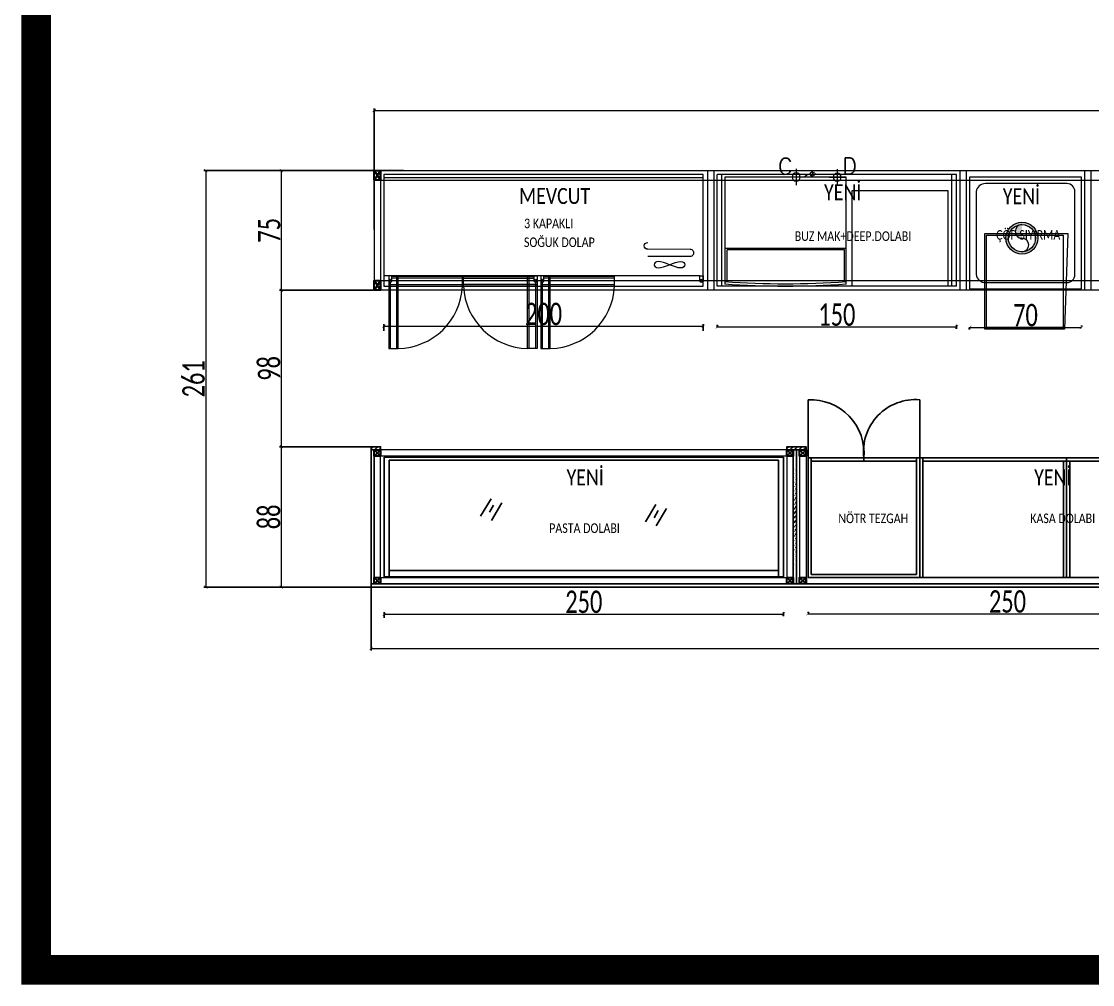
# Model space of a CAD drawing. Header units: millimetres. Extents: x -24 to 530668, y -246875 to -2983.
# Drawn here: x 269204 to 269876, y -110593 to -109989 of the extents above; entities that cross this region are included whole.
import ezdxf

# ---------------------------------------------------------------- set-up
doc = ezdxf.new("R2010")
doc.units = ezdxf.units.MM
doc.header["$PDMODE"] = 2
doc.layers.get('0').update_dxf_attribs({"lineweight": 20})
for name, color, linetype, lineweight in [('ahsap', 34, 'Continuous', 25), ('alçıpan', 12, 'Continuous', 20), ('demir-1', 103, 'Continuous', 20), ('KP', 167, 'Continuous', 30), ('makineekipman', 156, 'Continuous', 20), ('mutfak ekipmanları', 167, 'Continuous', 25), ('tezgahekipman', 146, 'Continuous', 20), ('ölçü', 251, 'Continuous', 5)]:
    doc.layers.add(name, color=color, linetype=linetype, lineweight=lineweight)
doc.layers.add('yazı', color=11, linetype='Continuous')
doc.styles.add('SIMPLEX', font='SIMPLEX')
doc.styles.add('text2', font='calibri.ttf', dxfattribs={"width": 0.8})
doc.styles.add('Ölçü50', font='calibri.ttf', dxfattribs={"width": 0.7})
doc.dimstyles.new('olcu10', dxfattribs={"dimtxt": 14, "dimasz": 2, "dimexe": 1.25, "dimexo": 0.625, "dimgap": 0.5, "dimtad": 1, "dimdec": 1, "dimrnd": 0.5, "dimzin": 9, "dimtxsty": 'Ölçü50', "dimblk": 'ARCHTICK', "dimcen": 2, "dimclrd": 256, "dimclre": 256, "dimclrt": 6, "dimazin": 2, "dimtfac": 1, "dimtdec": 1, "dimtix": 1, "dimtmove": 0, "dimatfit": 3, "dimldrblk": 'ARCHTICK', "dimfxl": 1, "dimlwd": -1, "dimarcsym": 0})
pattern_1 = [(45, (-10104.27139165712, 5244.463429836978), (-1.414213562373095, 1.414213562373095), []), (45, (-10104.17139165712, 5244.463429836978), (-1.414213562373095, 1.414213562373095), [])]

# ---------------------------------------------------------------- blocks, each defined once
blk = doc.blocks.new('fdg')
at = {"layer": 'KP'}
blk.add_lwpolyline([(249315.4984521661, -96505.9999370499), (249319.4984521661, -96505.9999370499), (249319.4984521661, -96509.9999370499), (249315.4984521661, -96509.9999370499), (249315.4984521661, -96505.9999370499), (249319.4984521661, -96509.9999370499), (249319.4984521661, -96505.9999370499), (249315.4984521661, -96509.9999370499)], dxfattribs=at)
blk = doc.blocks.new('60lik')
at = {"layer": 'KP'}
blk.add_lwpolyline([(260700.1860676716, -106004.3325524503), (260704.1860676716, -106004.3325524503), (260704.1860676716, -106010.3325524503), (260700.1860676716, -106010.3325524503), (260700.1860676716, -106004.3325524503), (260704.1860676716, -106010.3325524503), (260704.1860676716, -106004.3325524503), (260700.1860676716, -106010.3325524503)], dxfattribs=at)
blk = doc.blocks.new('ADF')
at = {"layer": 'ahsap', "ltscale": 50}
for p, q in [((259780.9099989096, -105638.123011087, -2.431912466006102e-06), (259780.9099989096, -105601.6578695428, -2.431912466006102e-06)), ((259850.9099989096, -105638.123011087, -2.431912466006102e-06), (259850.9099989096, -105601.6578695428, -2.431912466006102e-06)), ((259782.9099989096, -105638.123011087, -2.431912466006102e-06), (259782.9099989096, -105711.123011087, -2.431912466006102e-06)), ((259815.9099989096, -105640.123011087, -2.431912466006102e-06), (259815.9099989096, -105638.123011087, -2.431912466006102e-06)), ((259848.9099989096, -105711.123011087, -2.431912466006102e-06), (259848.9099989096, -105638.123011087, -2.431912466006102e-06)), ((259852.9099989096, -105638.123011087, -2.431912466006102e-06), (259852.9099989096, -105713.123011087, -2.431912466006102e-06)), ((259942.9099989096, -105638.123011087, -2.431912466006102e-06), (259942.9099989096, -105713.123011087, -2.431912466006102e-06)), ((260028.9099989096, -105713.123011087, -2.574345830158167e-06), (260028.9099989096, -105638.123011087, -2.574345830158167e-06)), ((259848.9099989096, -105640.123011087, -2.431912466006102e-06), (259782.9099989096, -105640.123011087, -2.431912466006102e-06)), ((260028.9099989096, -105640.123011087, -2.574345830158167e-06), (259852.9099989096, -105640.123011087, -2.431912466006102e-06)), ((259940.9099989096, -105640.123011087, -2.431912466006102e-06), (259940.9099989096, -105713.123011087, -2.431912466006102e-06)), ((259944.9099989096, -105640.123011087, -2.431912466006102e-06), (259944.9099989096, -105713.123011087, -2.431912466006102e-06)), ((259782.9099989096, -105711.123011087, -2.431912466006102e-06), (259848.9099989096, -105711.123011087, -2.431912466006102e-06))]:
    blk.add_line(p, q, dxfattribs=at)
at = {"layer": 'ahsap', "ltscale": 50, "elevation": -2.431912466006102e-06}
for points in [[(259780.9099989096, -105713.123011087), (259850.9099989096, -105713.123011087), (259850.9099989096, -105638.123011087), (259780.9099989096, -105638.123011087)], [(259850.9099989096, -105638.123011087), (259850.9099989096, -105713.123011087), (260030.9099989096, -105713.123011087), (260030.9099989096, -105638.123011087)]]:
    blk.add_lwpolyline(points, close=True, dxfattribs=at)
at = {"layer": 'ahsap', "ltscale": 50}
for centre, radius, start, end in [((259782.5283755971, -105635.1339521291, -2.431912466006102e-06), 33.51517937339063, 354.883264324882, 92.76776758079079), ((259848.2563594101, -105634.1402853864, -2.431912466006102e-06), 32.59062965996265, 85.32961316217099, 187.0193549305844)]:
    blk.add_arc(centre, radius, start, end, dxfattribs=at)
at = {"layer": 'yazı', "char_height": 6, "attachment_point": 7, "style": 'text2'}
for s, insert in [('NÖTR TEZGAH', (259799.9276596974, -105679.0491615734)), ('KASA DOLABI', (259920.1871834902, -105679.0491615734))]:
    blk.add_mtext_dynamic_manual_height_columns(s, width=527.0079382135591, gutter_width=12.5, heights=[0], dxfattribs=dict(at, insert=insert))
blk = doc.blocks.new('PD')
at = {"layer": 'mutfak ekipmanları'}
for p, q in [((259693.1057549852, -106262.8009169944), (259442.9712570976, -106262.8009169944)), ((259442.9712570976, -106262.8009169944), (259442.9712570976, -106337.8009169944)), ((259693.1057549852, -106337.8009169944), (259693.1057549852, -106262.8009169944)), ((259690.1057556391, -106264.8009169944), (259445.9712570976, -106264.8009169944)), ((259445.9712570976, -106264.8009169944), (259445.9712570976, -106337.8009169944)), ((259690.1057556391, -106337.8009169944), (259690.1057556391, -106264.8009169944)), ((259503.3940288738, -106299.9053172372), (259509.9945568241, -106288.9263943067)), ((259511.3673169026, -106292.8413735993), (259508.8374913007, -106297.3103621559)), ((259510.1134470028, -106302.445264611), (259516.7139749531, -106291.4663416805)), ((259606.5987919498, -106303.4301214168), (259613.1993199002, -106292.4511984862)), ((259614.5720799786, -106296.3661777789), (259612.0422543767, -106300.8351663354)), ((259613.3182100788, -106305.9700687906), (259619.9187380292, -106294.99114586)), ((259445.9712570976, -106333.8009169944), (259690.1057556391, -106333.8009169944)), ((259442.9712570976, -106337.8009169944), (259693.1057549852, -106337.8009169944))]:
    blk.add_line(p, q, dxfattribs=at)
at = {"layer": 'yazı', "insert": (259546.3366004851, -106304.3313941907, 2.431912466006102e-06), "char_height": 6, "attachment_point": 1, "style": 'text2'}
blk.add_mtext_dynamic_manual_height_columns('PASTA DOLABI', width=527.0079382135591, gutter_width=12.5, heights=[0], dxfattribs=at)
blk = doc.blocks.new('_ArchTick')
at = {"color": 0, "linetype": 'ByBlock', "const_width": 0.15}
blk.add_lwpolyline([(-0.5, -0.5), (0.5, 0.5)], dxfattribs=at)
blk = doc.blocks.new('*D262')
at = {"layer": 'DEFPOINTS', "color": 0, "transparency": 16777216}
for p in [(269423.5524332696, -110317.2346641893), (270493.4277117568, -110317.2346641886), (270493.4277117568, -110382.3105856046)]:
    blk.add_point(p, dxfattribs=at)
at = {"layer": 'ölçü', "lineweight": -2, "transparency": 16777216}
for p, q in [((269423.5524332696, -110317.8596641893), (269423.5524332696, -110383.5605856046)), ((270493.4277117568, -110317.8596641886), (270493.4277117568, -110383.5605856046))]:
    blk.add_line(p, q, dxfattribs=at)
at = {"layer": 'ölçü', "transparency": 16777216}
blk.add_line((269423.5524332696, -110382.3105856046), (270493.4277117568, -110382.3105856046), dxfattribs=at)
at = {"layer": 'ölçü', "transparency": 16777216, "xscale": 2, "yscale": 2, "zscale": 2, "rotation": 180}
blk.add_blockref('_ArchTick', (269423.5524332696, -110382.3105856046), dxfattribs=at)
at = {"layer": 'ölçü', "transparency": 16777216, "xscale": 2, "yscale": 2, "zscale": 2}
blk.add_blockref('_ArchTick', (270493.4277117568, -110382.3105856046), dxfattribs=at)
at = {"layer": 'ölçü', "color": 6, "transparency": 16777216, "insert": (269958.4900725132, -110374.6382779123), "char_height": 14, "attachment_point": 5, "style": 'Ölçü50'}
blk.add_mtext('1070', dxfattribs=at)
blk = doc.blocks.new('*D355')
at = {"layer": 'DEFPOINTS', "color": 0, "transparency": 16777216}
for p in [(269367.3603590067, -110255.8520602769), (269426.0797215377, -110255.8520602769), (269436.8447088619, -110343.852060277)]:
    blk.add_point(p, dxfattribs=at)
at = {"layer": 'ölçü', "lineweight": -2, "transparency": 16777216}
for p, q in [((269425.4547215377, -110255.8520602769), (269366.1103590067, -110255.8520602769)), ((269436.2197088619, -110343.852060277), (269366.1103590067, -110343.852060277))]:
    blk.add_line(p, q, dxfattribs=at)
at = {"layer": 'ölçü', "transparency": 16777216}
blk.add_line((269367.3603590067, -110343.852060277), (269367.3603590067, -110255.8520602769), dxfattribs=at)
at = {"layer": 'ölçü', "transparency": 16777216, "xscale": 2, "yscale": 2, "zscale": 2}
for p, rotation in [((269367.3603590067, -110255.8520602769), 90), ((269367.3603590067, -110343.852060277), 270)]:
    blk.add_blockref('_ArchTick', p, dxfattribs=dict(at, rotation=rotation))
at = {"layer": 'ölçü', "color": 6, "transparency": 16777216, "insert": (269359.6880513144, -110299.8520602769), "char_height": 14, "attachment_point": 5, "rotation": 90, "style": 'Ölçü50'}
blk.add_mtext('88', dxfattribs=at)
blk = doc.blocks.new('*D356')
at = {"layer": 'DEFPOINTS', "color": 0, "transparency": 16777216}
for p in [(269367.3603590067, -110157.7456736072), (269425.5524332696, -110157.7456736072), (269426.0797215377, -110255.8520602769)]:
    blk.add_point(p, dxfattribs=at)
at = {"layer": 'ölçü', "lineweight": -2, "transparency": 16777216}
for p, q in [((269424.9274332696, -110157.7456736072), (269366.1103590067, -110157.7456736072)), ((269425.4547215377, -110255.8520602769), (269366.1103590067, -110255.8520602769))]:
    blk.add_line(p, q, dxfattribs=at)
at = {"layer": 'ölçü', "transparency": 16777216}
blk.add_line((269367.3603590067, -110255.8520602769), (269367.3603590067, -110157.7456736072), dxfattribs=at)
at = {"layer": 'ölçü', "transparency": 16777216, "xscale": 2, "yscale": 2, "zscale": 2}
for p, rotation in [((269367.3603590067, -110157.7456736072), 90), ((269367.3603590067, -110255.8520602769), 270)]:
    blk.add_blockref('_ArchTick', p, dxfattribs=dict(at, rotation=rotation))
at = {"layer": 'ölçü', "color": 6, "transparency": 16777216, "insert": (269359.6880513144, -110206.798866942), "char_height": 14, "attachment_point": 5, "rotation": 90, "style": 'Ölçü50'}
blk.add_mtext('98', dxfattribs=at)
blk = doc.blocks.new('*D357')
at = {"layer": 'DEFPOINTS', "color": 0, "transparency": 16777216}
for p in [(269367.3603590067, -110082.7456736071), (269434.0256645208, -110082.7456736071), (269425.5524332696, -110157.7456736072)]:
    blk.add_point(p, dxfattribs=at)
at = {"layer": 'ölçü', "lineweight": -2, "transparency": 16777216}
for p, q in [((269433.4006645208, -110082.7456736071), (269366.1103590067, -110082.7456736071)), ((269424.9274332696, -110157.7456736072), (269366.1103590067, -110157.7456736072))]:
    blk.add_line(p, q, dxfattribs=at)
at = {"layer": 'ölçü', "transparency": 16777216}
blk.add_line((269367.3603590067, -110157.7456736072), (269367.3603590067, -110082.7456736071), dxfattribs=at)
at = {"layer": 'ölçü', "transparency": 16777216, "xscale": 2, "yscale": 2, "zscale": 2}
for p, rotation in [((269367.3603590067, -110082.7456736071), 90), ((269367.3603590067, -110157.7456736072), 270)]:
    blk.add_blockref('_ArchTick', p, dxfattribs=dict(at, rotation=rotation))
at = {"layer": 'ölçü', "color": 6, "transparency": 16777216, "insert": (269359.7580513144, -110120.2456736071), "char_height": 14, "attachment_point": 5, "rotation": 90, "style": 'Ölçü50'}
blk.add_mtext('75', dxfattribs=at)
blk = doc.blocks.new('*D358')
at = {"layer": 'DEFPOINTS', "color": 0, "transparency": 16777216}
for p in [(269444.6000492016, -110082.7456736071), (269320.023411379, -110343.852060277), (269436.8447088619, -110343.852060277)]:
    blk.add_point(p, dxfattribs=at)
at = {"layer": 'ölçü', "lineweight": -2, "transparency": 16777216}
for p, q in [((269443.9750492016, -110082.7456736071), (269318.773411379, -110082.7456736071)), ((269436.2197088619, -110343.852060277), (269318.773411379, -110343.852060277))]:
    blk.add_line(p, q, dxfattribs=at)
at = {"layer": 'ölçü', "transparency": 16777216}
blk.add_line((269320.023411379, -110082.7456736071), (269320.023411379, -110343.852060277), dxfattribs=at)
at = {"layer": 'ölçü', "transparency": 16777216, "xscale": 2, "yscale": 2, "zscale": 2}
for p, rotation in [((269320.023411379, -110082.7456736071), 90), ((269320.023411379, -110343.852060277), 270)]:
    blk.add_blockref('_ArchTick', p, dxfattribs=dict(at, rotation=rotation))
at = {"layer": 'ölçü', "color": 6, "transparency": 16777216, "insert": (269312.3511036867, -110213.298866942), "char_height": 14, "attachment_point": 5, "rotation": 90, "style": 'Ölçü50'}
blk.add_mtext('261', dxfattribs=at)
blk = doc.blocks.new('buz makinası')
for p, q in [((1.458530313335359, 65.66259153801364), (1.458530313393566, 45.48663729289546)), ((75.11871145712213, 65.61994018178665), (75.0609063595184, 45.48663729289546)), ((0.1275688881869428, 44.43177454706165), (76, 44.43177454706165)), ((75.0609063595184, 45.48663729289546), (1.458530313393566, 45.48663729289546)), ((44.7467850955436, -5.209422904474195), (44.77595553884746, 4.950535219715674)), ((65.41148520458955, 0.0145852216810454), (75.67655614111573, 0)), ((70.47687904501798, -5.079979062080382), (70.50604948838009, 5.079979062080382)), ((55.4083181572496, -0.9631379786878824), (55.15350922895597, -3.343392040871548)), ((55.18943375424715, -3.007809226255632), (56.19981274392921, -3.115971456369151)), ((55.27688936097547, -2.190857620182213), (57.08493597409688, -2.384411084552993)), ((55.36434496776202, -1.373906014079693), (56.37472395744407, -1.48206824416411))]:
    blk.add_line(p, q)
blk.add_lwpolyline([(76, 67), (76, 0), (0, 0), (0, 67)])
blk.add_lwpolyline([(55.15350922895597, -3.343392040871548, -0.0633238193078893), (54.40171077504055, -3.164884410594822, -0.0763896961298232), (53.84232482657536, -2.850453399034448, -0.1071319581670139), (53.45603337557986, -2.385051162447779, -0.1475501774957014), (53.37384627159917, -1.949111254274611, -0.1475501774957077), (53.54644922935404, -1.540446914528728, -0.1071319581670263), (54.02250194770751, -1.16735961069935, -0.0763896961298179), (54.63576974614989, -0.9784625281172336, -0.0633238193078845), (55.4083181572496, -0.9631379786878824, -0.0633238193078907)], format="xyb")
for centre in [(44.76137031719554, -0.129443842364708), (70.49146426666994, 0)]:
    blk.add_circle(centre, 2.54)
for centre, radius, start, end in [((38, -432.8157253130629), 501.2581762627152, 85.65227943503493, 94.34772056496507), ((38, -432.8157253130629), 499.815877476437, 85.63970914993017, 94.34772056496507), ((53.42612400947837, 2.526764935813844), 4.470318751375216, 216.6875177767137, 269.2772031238607)]:
    blk.add_arc(centre, radius, start, end)
at = {"style": 'SIMPLEX', "text_generation_flag": 4}
for s, p in [('C', (33.38390795281157, -1.809784091077744)), ('D', (73.76547943084734, -1.981484098156214))]:
    blk.add_text(s, height=10.16000000000267, rotation=359.8354974826202, dxfattribs=at).set_placement(p)
blk = doc.blocks.new('kademeli tezgah')
for p, q in [((3.000015499908753, -70, -1.417171394e-07), (3.000015499908753, 0, -1.417171394e-07)), ((153.0000154999088, 0, -1.417171394e-07), (3.000015499908753, 0, -1.417171394e-07)), ((6.000015499908752, -70, -1.417171394e-07), (6.000015499908752, 0, -1.417171394e-07)), ((150.0000154999088, -70, -1.417171394e-07), (150.0000154999088, 0, -1.417171394e-07)), ((153.0000154999124, -70, -1.417171394e-07), (153.0000154999088, 0, -1.417171394e-07)), ((153.0000154999088, -70, -1.417171394e-07), (3.000015499908753, -70, -1.417171394e-07))]:
    blk.add_line(p, q)
at = {"extrusion": (-1.2821192e-09, 2.1354681e-09, 1), "elevation": -3.3618888e-07}
blk.add_lwpolyline([(147.6230475309156, -10), (147.6230472047099, -70), (87.62304687850416, -69.99999971634281), (87.62304720470988, -9.999999716343721)], close=True, dxfattribs=at)
at = {"extrusion": (1.2820823e-09, -2.1354701e-09, -1), "zscale": -1, "rotation": 180.0000002670029}
blk.add_blockref('buz makinası', (-7.743517464238852, -1.653449662566375, -1.45089547598e-05), dxfattribs=at)
blk = doc.blocks.new('çöpsıyırma')
at = {"layer": 'makineekipman', "extrusion": (1.733410113292138e-08, 6.735343864008347e-11, 1)}
h = blk.add_hatch(color=256, dxfattribs=at)
edge = h.paths.add_edge_path(flags=17)
edge.add_arc((31.78631205810234, -38.19972465268802), 8.500000000000007, 0, 360)
edge = h.paths.add_edge_path()
edge.add_arc((31.78631205810234, -38.19972465268802), 10.00000000000001, 0, 360)
edge = h.paths.add_edge_path(flags=16)
edge.add_arc((31.78631205810234, -33.94972465268802), 4.250000000000004, 90, 270)
at = {"layer": 'makineekipman', "extrusion": (1.733410113292138e-08, 6.735343864008343e-11, 1)}
blk.add_lwpolyline([(68.99999999982539, 1.164153218269348e-10), (-1.000000000174623, 1.164153218269348e-10), (-1.000000000174623, -69.9999999998836), (68.99999999982539, -69.9999999998836)], close=True, dxfattribs=at)
blk.add_lwpolyline([(59.9999999998254, -3.999999999883586), (8.99999999982538, -3.999999999883586, 0.3750113389037745), (2.999999999825378, -8.999999999883586), (2.999999999825378, -60.9999999998836, 0.3750113389037745), (8.999999999825379, -65.9999999998836), (59.9999999998254, -65.9999999998836, 0.4142135623730951), (64.99999999982539, -60.9999999998836), (64.99999999982539, -8.999999999883586, 0.4142135623730951)], format="xyb", close=True, dxfattribs=at)
for points, elevation in [([(60.54806539107837, -35.19975702796365), (58.54806539107837, -95.19975702796366), (8.548065391078357, -95.19975702796366), (8.548065391078357, -35.19975702796365)], -1.313389132110269e-05), ([(57.54806539107837, -36.19975702796365), (57.54806539107837, -94.19975702796366), (9.548065391078357, -94.19975702796366), (9.548065391078357, -36.19975702796365)], -1.313389132110325e-05)]:
    blk.add_lwpolyline(points, close=True, dxfattribs=dict(at, elevation=elevation))
for radius in [10, 8.5]:
    blk.add_circle((31.78631205804414, -38.19972465265892), radius, dxfattribs=at)
for centre, start, end in [((31.78631205804414, -33.94972465265892), 90, 270), ((31.78631205804414, -42.44972465265892), 270, 90)]:
    blk.add_arc(centre, 4.25, start, end, dxfattribs=at)
blk = doc.blocks.new('mevcutt')
at = {"layer": 'makineekipman', "extrusion": (-6.331099399999998e-09, 1.52846034e-08, 1)}
for p, q in [((260610.4759033452, -105749.4820770222, -2.05266515342796e-06), (260410.4746091832, -105749.4820770221, -1.294086946608952e-06)), ((260608.4759037638, -105810.9807699848, -8.539032078753182e-07), (260410.4801093712, -105810.9820641467, -3.540492120089524e-07)), ((260413.4359996541, -105812.4820367945, -3.124086898089525e-07), (260413.4359996541, -105816.4820367945, -2.512702762089524e-07)), ((260459.6359996541, -105812.4820367945, -1.991189750895232e-08), (260415.4359996541, -105812.4820367945, -2.997464910089523e-07)), ((260418.4359996541, -105856.4820367945, 3.917693567910475e-07), (260418.4359996541, -105810.9820367945, -3.036800979089524e-07)), ((260459.6359996541, -105816.4820367945, 4.122651609104754e-08), (260459.6359996541, -105812.4820367945, -1.991189750895232e-08)), ((260460.3052945514, -105816.4820367945, 4.546388859104742e-08), (260460.3052945514, -105812.4820367945, -1.567452500895243e-08)), ((260460.3052945514, -105812.4820367945, -1.567452500895243e-08), (260504.5052945514, -105812.4820367945, 2.641600684910474e-07)), ((260501.5052945514, -105856.4820367945, 9.176893198910478e-07), (260501.5052945514, -105810.9820367945, 2.222398651910477e-07)), ((260506.5052945514, -105812.4820367945, 2.768222672910475e-07), (260506.5052945514, -105816.4820367945, 3.379606808910476e-07)), ((260508.7115481118, -105812.4820367945, -3.124086898089525e-07), (260508.7115481118, -105816.4820367945, -2.512702762089524e-07)), ((260554.9115481118, -105812.4820367945, -1.991189750895232e-08), (260510.7115481118, -105812.4820367945, -2.997464910089523e-07)), ((260513.7115481118, -105856.4820367945, 3.917693567910475e-07), (260513.7115481118, -105810.9820367945, -3.036800979089524e-07)), ((260554.9115481118, -105816.4820367945, 4.122651609104754e-08), (260554.9115481118, -105812.4820367945, -1.991189750895232e-08)), ((260413.4359996541, -105816.4820367945, -2.512702762089524e-07), (260459.6359996541, -105816.4820367945, 4.122651609104754e-08)), ((260414.4359996541, -105814.9820367945, -2.678660819089524e-07), (260414.4359996541, -105856.4820367945, 3.664449591910476e-07)), ((260506.5052945514, -105816.4820367945, 3.379606808910476e-07), (260460.3052945514, -105816.4820367945, 4.546388859104742e-08)), ((260505.5052945514, -105814.9820367945, 3.087026763910477e-07), (260505.5052945514, -105856.4820367945, 9.430137174910477e-07)), ((260508.7115481118, -105816.4820367945, -2.512702762089524e-07), (260554.9115481118, -105816.4820367945, 4.122651609104754e-08)), ((260509.7115481118, -105814.9820367945, -2.678660819089524e-07), (260509.7115481118, -105856.4820367945, 3.664449591910476e-07))]:
    blk.add_line(p, q, dxfattribs=at)
at = {"layer": 'makineekipman', "extrusion": (-6.331099399999998e-09, 1.52846034e-08, 1), "elevation": -0.0032663175798012}
blk.add_lwpolyline([(260410.4759033446, -105817.4820627865), (260610.4759033446, -105817.4820627865), (260610.4759033446, -105747.4820774415), (260410.4759033446, -105747.4820774415)], close=True, dxfattribs=at)
at = {"layer": 'makineekipman', "extrusion": (-6.331099399999998e-09, 1.52846034e-08, 1)}
for points, elevation in [([(260602.455014328, -105794.3953462386), (260575.7832214926, -105794.3780874263, -1), (260575.7860335796, -105790.0322843447)], -0.003268346098707842), ([(260575.7804094057, -105798.7238905079), (260602.4522022411, -105798.7411493202, 1), (260602.455014328, -105794.3953462386)], -0.003268346098707841)]:
    blk.add_lwpolyline(points, format="xyb", dxfattribs=dict(at, elevation=elevation))
blk.add_lwpolyline([(260596.3388234412, -105806.04692055), (260594.8819401442, -105805.8739480591), (260593.1801371048, -105805.4193138263), (260591.3150542371, -105804.776905099), (260589.3683314554, -105804.0406091244), (260587.4216086736, -105803.3043131498), (260585.5565258061, -105802.6619044224), (260583.8547227666, -105802.2072701896), (260582.3978394697, -105802.0342976987), (260581.2539192965, -105802.205587259), (260580.4366194983, -105802.658591428), (260579.9460007934, -105803.2994758254), (260579.7821239004, -105804.0344060709), (260579.9450495377, -105804.7695477842), (260580.4348384237, -105805.4110665848), (260581.2515512769, -105805.8651280925), (260582.3952488157, -105806.0378979268), (260583.8523547471, -105805.8668110232), (260585.5547447315, -105805.4143795793), (260587.4206574179, -105804.7743851085), (260589.3683314555, -105804.0406091244), (260591.3160054929, -105803.3068331402), (260593.1819181794, -105802.6668386695), (260594.8843081638, -105802.2144072256), (260596.3414140951, -105802.0433203219), (260597.485111634, -105802.2160901563), (260598.3018244871, -105802.670151664), (260598.7916133731, -105803.3116704646), (260598.9545390104, -105804.0468121778), (260598.7906621174, -105804.7817424234), (260598.3000434126, -105805.4226268208), (260597.4827436144, -105805.8756309898)], close=True, dxfattribs=at)
for points, elevation in [([(260415.4359996536, -105814.4820367951), (260415.4359996536, -105810.9820367951), (260413.4359996536, -105810.9820367951), (260413.4359996536, -105814.4820367951)], -0.0032663175798012), ([(260419.4359996536, -105810.9820367951), (260413.4359996536, -105810.9820367951), (260413.4359996536, -105856.4820367951), (260419.4359996536, -105856.4820367951), (260419.4359996536, -105810.9820367951)], -0.0032663175798012), ([(260413.4359996536, -105811.4820367951), (260413.4359996536, -105817.4820367951), (260459.6359996536, -105817.4820367951), (260459.6359996536, -105811.4820367951), (260415.4359996536, -105811.4820367951)], -0.003266317579801199), ([(260506.5052945509, -105811.4820367951), (260506.5052945509, -105817.4820367951), (260460.3052945509, -105817.4820367951), (260460.3052945509, -105811.4820367951), (260504.5052945509, -105811.4820367951)], -0.003266317579801199), ([(260500.5052945509, -105810.9820367951), (260506.5052945509, -105810.9820367951), (260506.5052945509, -105856.4820367951), (260500.5052945509, -105856.4820367951), (260500.5052945509, -105810.9820367951)], -0.0032663175798012), ([(260504.5052945509, -105814.4820367951), (260504.5052945509, -105810.9820367951), (260506.5052945509, -105810.9820367951), (260506.5052945509, -105814.4820367951)], -0.003266317579801199), ([(260510.7115481113, -105814.482036795), (260510.7115481113, -105810.982036795), (260508.7115481113, -105810.982036795), (260508.7115481113, -105814.482036795)], -0.003266920778768876), ([(260514.7115481113, -105810.982036795), (260508.7115481113, -105810.982036795), (260508.7115481113, -105856.482036795), (260514.7115481113, -105856.482036795), (260514.7115481113, -105810.982036795)], -0.003266920778768876), ([(260508.7115481113, -105811.482036795), (260508.7115481113, -105817.482036795), (260554.9115481113, -105817.482036795), (260554.9115481113, -105811.482036795), (260510.7115481113, -105811.482036795)], -0.003266920778768874), ([(260608.47363898, -105814.4807692527), (260608.4759037633, -105810.9807699855), (260610.4759033446, -105810.9820641474), (260610.4736385613, -105814.4820634146)], -0.003268070945071398)]:
    blk.add_lwpolyline(points, dxfattribs=dict(at, elevation=elevation))
for centre, radius in [((260414.3692445028, -105813.7682972805, -0.003266317579801203), 0.5960807673109231), ((260505.5720497017, -105813.7682972805, -0.003266317579801198), 0.5960807673109231), ((260509.6447929605, -105813.7682972805, -0.003266920778768878), 0.5960807673109231), ((260609.5408557547, -105813.7677201645, -0.003268070945071398), 0.596080767310923)]:
    blk.add_circle(centre, radius, dxfattribs=at)
for centre, radius, start, end in [((260414.4359996536, -105813.7320367951, -0.003266317579801201), 1.25, 216.8698976463508, 323.1301023536492), ((260418.8161741816, -105815.6246782316, -0.003266317579801201), 40.86205981592017, 270.8691374280842, 357.3947596709714), ((260501.1251200229, -105815.6246782316, -0.0032663175798012), 40.86205981591921, 182.6052403290286, 269.1308625719157), ((260505.5052945509, -105813.7320367951, -0.0032663175798012), 1.25, 216.8698976463508, 323.1301023536492), ((260509.7115481113, -105813.732036795, -0.003266920778768877), 1.25, 216.8698976463508, 323.1301023536492), ((260514.0917226393, -105815.6246782316, -0.003266920778768877), 40.86205981592017, 270.8691374280842, 357.3947596709714), ((260609.4741240813, -105813.7314164907, -0.003268070945071398), 1.249999999999998, 216.8328226361249, 323.0930273448134)]:
    blk.add_arc(centre, radius, start, end, dxfattribs=at)
blk = doc.blocks.new('*D361')
at = {"layer": 'DEFPOINTS', "color": 0, "transparency": 16777216}
for p in [(269631.6463801616, -110180.3681497382), (269431.6463801616, -110183.9436297062, -8.923513748920797e-07), (269631.6463801616, -110183.9436297062, 3.738685051079907e-07)]:
    blk.add_point(p, dxfattribs=at)
at = {"layer": 'ölçü', "lineweight": -2, "transparency": 16777216}
for p, q in [((269431.6463801616, -110183.3186297062), (269431.6463801616, -110179.1181497382)), ((269631.6463801616, -110183.3186297062), (269631.6463801616, -110179.1181497382))]:
    blk.add_line(p, q, dxfattribs=at)
at = {"layer": 'ölçü', "transparency": 16777216}
blk.add_line((269431.6463801616, -110180.3681497382), (269631.6463801616, -110180.3681497382), dxfattribs=at)
at = {"layer": 'ölçü', "transparency": 16777216, "xscale": 2, "yscale": 2, "zscale": 2, "rotation": 180}
blk.add_blockref('_ArchTick', (269431.6463801616, -110180.3681497382), dxfattribs=at)
at = {"layer": 'ölçü', "transparency": 16777216, "xscale": 2, "yscale": 2, "zscale": 2}
blk.add_blockref('_ArchTick', (269631.6463801616, -110180.3681497382), dxfattribs=at)
at = {"layer": 'ölçü', "color": 6, "transparency": 16777216, "insert": (269531.6463801616, -110172.6958420459), "char_height": 14, "attachment_point": 5, "style": 'Ölçü50'}
blk.add_mtext('200', dxfattribs=at)
blk = doc.blocks.new('*D362')
at = {"layer": 'DEFPOINTS', "color": 0, "transparency": 16777216}
for p in [(269640.4454713974, -110181.4649582432, 5.85187451895609e-05), (269790.4454713974, -110180.8017604887), (269790.4454713974, -110182.5694839584, 6.111878596589415e-05)]:
    blk.add_point(p, dxfattribs=at)
at = {"layer": 'ölçü', "lineweight": -2, "transparency": 16777216}
for p, q in [((269640.4454713974, -110180.8399582432), (269640.4454713974, -110179.5517604887)), ((269790.4454713974, -110181.9444839584), (269790.4454713974, -110179.5517604887))]:
    blk.add_line(p, q, dxfattribs=at)
at = {"layer": 'ölçü', "transparency": 16777216}
blk.add_line((269640.4454713974, -110180.8017604887), (269790.4454713974, -110180.8017604887), dxfattribs=at)
at = {"layer": 'ölçü', "transparency": 16777216, "xscale": 2, "yscale": 2, "zscale": 2, "rotation": 180}
blk.add_blockref('_ArchTick', (269640.4454713974, -110180.8017604887), dxfattribs=at)
at = {"layer": 'ölçü', "transparency": 16777216, "xscale": 2, "yscale": 2, "zscale": 2}
blk.add_blockref('_ArchTick', (269790.4454713974, -110180.8017604887), dxfattribs=at)
at = {"layer": 'ölçü', "color": 6, "transparency": 16777216, "insert": (269715.4454713974, -110173.1294527964), "char_height": 14, "attachment_point": 5, "style": 'Ölçü50'}
blk.add_mtext('150', dxfattribs=at)
blk = doc.blocks.new('*D363')
at = {"layer": 'DEFPOINTS', "color": 0, "transparency": 16777216}
for p in [(269798.6501722822, -110180.3845488102, 5.673254297661381e-07), (269868.6501722822, -110181.1172014568, -6.46012302863281e-07), (269868.6501722822, -110181.1172014568)]:
    blk.add_point(p, dxfattribs=at)
at = {"layer": 'ölçü', "lineweight": -2, "transparency": 16777216}
for p, q in [((269798.6501722822, -110181.0095488102), (269798.6501722822, -110182.3672014568)), ((269868.6501722822, -110180.4922014568), (269868.6501722822, -110179.8672014568))]:
    blk.add_line(p, q, dxfattribs=at)
at = {"layer": 'ölçü', "transparency": 16777216}
blk.add_line((269798.6501722822, -110181.1172014568), (269868.6501722822, -110181.1172014568), dxfattribs=at)
at = {"layer": 'ölçü', "transparency": 16777216, "xscale": 2, "yscale": 2, "zscale": 2, "rotation": 180}
blk.add_blockref('_ArchTick', (269798.6501722822, -110181.1172014568), dxfattribs=at)
at = {"layer": 'ölçü', "transparency": 16777216, "xscale": 2, "yscale": 2, "zscale": 2}
blk.add_blockref('_ArchTick', (269868.6501722822, -110181.1172014568), dxfattribs=at)
at = {"layer": 'ölçü', "color": 6, "transparency": 16777216, "insert": (269833.6501722822, -110173.4448937645), "char_height": 14, "attachment_point": 5, "style": 'Ölçü50'}
blk.add_mtext('70', dxfattribs=at)
blk = doc.blocks.new('*D369')
at = {"layer": 'DEFPOINTS', "color": 0, "transparency": 16777216}
for p in [(269431.8114042955, -110363.6928365345), (269681.9459021832, -110360.8303566212), (269681.9459021832, -110362.6366661423)]:
    blk.add_point(p, dxfattribs=at)
at = {"layer": 'ölçü', "lineweight": -2, "transparency": 16777216}
for p, q in [((269431.8114042955, -110363.0678365345), (269431.8114042955, -110359.5803566212)), ((269681.9459021832, -110362.0116661423), (269681.9459021832, -110359.5803566212))]:
    blk.add_line(p, q, dxfattribs=at)
at = {"layer": 'ölçü', "transparency": 16777216}
blk.add_line((269431.8114042955, -110360.8303566212), (269681.9459021832, -110360.8303566212), dxfattribs=at)
at = {"layer": 'ölçü', "transparency": 16777216, "xscale": 2, "yscale": 2, "zscale": 2, "rotation": 180}
blk.add_blockref('_ArchTick', (269431.8114042955, -110360.8303566212), dxfattribs=at)
at = {"layer": 'ölçü', "transparency": 16777216, "xscale": 2, "yscale": 2, "zscale": 2}
blk.add_blockref('_ArchTick', (269681.9459021832, -110360.8303566212), dxfattribs=at)
at = {"layer": 'ölçü', "color": 6, "transparency": 16777216, "insert": (269556.8786532393, -110353.1580489289), "char_height": 14, "attachment_point": 5, "style": 'Ölçü50'}
blk.add_mtext('250', dxfattribs=at)
blk = doc.blocks.new('*D370')
at = {"layer": 'DEFPOINTS', "color": 0, "transparency": 16777216}
for p in [(269697.3664645415, -110360.8303566212, -2.431912466006102e-06), (269947.3664645415, -110360.6022165936), (269947.3664645415, -110360.8303566212, -2.431912466006102e-06)]:
    blk.add_point(p, dxfattribs=at)
at = {"layer": 'ölçü', "lineweight": -2, "transparency": 16777216}
for p, q in [((269697.3664645415, -110360.2053566212), (269697.3664645415, -110359.3522165936)), ((269947.3664645415, -110360.2053566212), (269947.3664645415, -110359.3522165936))]:
    blk.add_line(p, q, dxfattribs=at)
at = {"layer": 'ölçü', "transparency": 16777216}
blk.add_line((269697.3664645415, -110360.6022165936), (269947.3664645415, -110360.6022165936), dxfattribs=at)
at = {"layer": 'ölçü', "transparency": 16777216, "xscale": 2, "yscale": 2, "zscale": 2, "rotation": 180}
blk.add_blockref('_ArchTick', (269697.3664645415, -110360.6022165936), dxfattribs=at)
at = {"layer": 'ölçü', "transparency": 16777216, "xscale": 2, "yscale": 2, "zscale": 2}
blk.add_blockref('_ArchTick', (269947.3664645415, -110360.6022165936), dxfattribs=at)
at = {"layer": 'ölçü', "color": 6, "transparency": 16777216, "insert": (269822.3664645415, -110352.9299089013), "char_height": 14, "attachment_point": 5, "style": 'Ölçü50'}
blk.add_mtext('250', dxfattribs=at)
blk = doc.blocks.new('*D608')
at = {"layer": 'DEFPOINTS', "color": 0, "transparency": 16777216}
for p in [(270663.5524332695, -110045.07754595), (269425.5524332696, -110120.2456736072), (270663.5524332695, -110120.2456736082)]:
    blk.add_point(p, dxfattribs=at)
at = {"layer": 'ölçü', "lineweight": -2, "transparency": 16777216}
for p, q in [((269425.5524332696, -110119.6206736072), (269425.5524332696, -110043.82754595)), ((270663.5524332695, -110119.6206736082), (270663.5524332695, -110043.82754595))]:
    blk.add_line(p, q, dxfattribs=at)
at = {"layer": 'ölçü', "transparency": 16777216}
blk.add_line((269425.5524332696, -110045.07754595), (270663.5524332695, -110045.07754595), dxfattribs=at)
at = {"layer": 'ölçü', "transparency": 16777216, "xscale": 2, "yscale": 2, "zscale": 2, "rotation": 180}
blk.add_blockref('_ArchTick', (269425.5524332696, -110045.07754595), dxfattribs=at)
at = {"layer": 'ölçü', "transparency": 16777216, "xscale": 2, "yscale": 2, "zscale": 2}
blk.add_blockref('_ArchTick', (270663.5524332695, -110045.07754595), dxfattribs=at)
at = {"layer": 'ölçü', "color": 6, "transparency": 16777216, "insert": (270044.5524332696, -110037.4052382576), "char_height": 14, "attachment_point": 5, "style": 'Ölçü50'}
blk.add_mtext('1238', dxfattribs=at)

msp = doc.modelspace()

# ---------------------------------------------------------------- hatches: boundary and pattern name
at = {"layer": 'ahsap'}
h = msp.add_hatch(dxfattribs=at)
h.set_pattern_fill('JIS_LC_20A', color=0, scale=0.1)
h.set_pattern_definition(pattern_1)
h.paths.add_polyline_path([(269423.5524332696, -110257.8520602769), (269423.5524332696, -110255.8520602769), (269429.5524332696, -110255.8520602769), (269429.5524332696, -110257.8520602769)])
h = msp.add_hatch(dxfattribs=at)
h.set_pattern_fill('JIS_LC_20A', color=0, scale=0.1)
h.set_pattern_definition(pattern_1)
h.paths.add_polyline_path([(269696.1175140415, -110257.8520602748), (269696.1175140415, -110255.8520602748), (269684.1175140415, -110255.8520602748), (269684.1175140415, -110257.8520602769)])
h = msp.add_hatch(dxfattribs=at)
h.set_pattern_fill('JIS_LC_20A', color=0, scale=0.1)
h.set_pattern_definition(pattern_1)
edge = h.paths.add_edge_path()
edge.add_line((269690.1175140415, -110257.8520602769), (269690.1175140415, -110341.8520602769))
edge.add_line((269688.1175140415, -110257.8520602769), (269688.1175140415, -110341.8520602769))

# ---------------------------------------------------------------- linework, layer by layer
at = {"color": 1, "const_width": 18.49179684437573}
msp.add_lwpolyline([(269213.7036468356, -109030.6185225169), (275060.3832655207, -109030.6185225169), (275060.3832655207, -110583.7634466026), (269213.7036468355, -110583.7634466026)], close=True, dxfattribs=at)
at = {"layer": 'ahsap'}
for p, q in [((269425.5524332696, -110257.8520602769), (269425.5524332707, -110341.852060277)), ((269423.5524332696, -110341.8520602769), (270493.4277117568, -110341.8520602762))]:
    msp.add_line(p, q, dxfattribs=at)
for points in [[(269425.5524332696, -110257.8520602769), (269423.5524332696, -110257.8520602769), (269423.5524332696, -110343.852060277), (270493.4277117568, -110343.852060277), (270493.4277117568, -110255.8520602769), (270487.4277117568, -110255.8520602769)], [(269688.1175140415, -110257.8520602769), (269688.1175140415, -110341.8520602769)], [(269690.1175140415, -110257.8520602769), (269690.1175140415, -110341.8520602769)]]:
    msp.add_lwpolyline(points, dxfattribs=at)
for points in [[(269423.5524332696, -110257.8520602769), (269423.5524332696, -110255.8520602769), (269429.5524332696, -110255.8520602769), (269429.5524332696, -110257.8520602769)], [(269696.1175140415, -110257.8520602748), (269696.1175140415, -110255.8520602748), (269684.1175140415, -110255.8520602748), (269684.1175140415, -110257.8520602769)]]:
    msp.add_lwpolyline(points, close=True, dxfattribs=at)
at = {"layer": 'demir-1'}
for p, q in [((269696.1175140415, -110257.8520602769), (269425.5524332696, -110257.8520602769)), ((269688.1175140415, -110261.8520602769), (269425.5524332696, -110261.8520602769)), ((269429.5524332707, -110337.8520602795), (269429.5524332696, -110257.8520602769))]:
    msp.add_line(p, q, dxfattribs=at)
for points in [[(269425.5524332696, -110082.7456736072), (269425.5524332696, -110157.7456736072)], [(269425.5524332696, -110082.7456736072), (270663.5524332698, -110082.7456736072)], [(269425.5524332693, -110088.7456736077), (270663.5524332696, -110088.7456736078)], [(269429.5524332696, -110082.7456736072), (269429.5524332696, -110157.7456736072)], [(269634.4470952461, -110082.7456736073), (269634.4470952461, -110157.7456736073)], [(269638.4470952461, -110082.7456736073), (269638.4470952461, -110157.7456736073)], [(269425.5524332696, -110151.7456736072), (270663.5524332696, -110151.7456736073)], [(270663.5524332696, -110157.7456736073), (269425.5524332696, -110157.7456736072)], [(269684.1175140415, -110257.8520602769), (269684.1175140415, -110341.8520602769)], [(269692.1175140415, -110257.8520602749), (269692.1175140415, -110341.8520602749)], [(269692.1175140415, -110261.8520602769), (269696.1175140415, -110261.8520602769)], [(269696.1175140415, -110257.8520602769), (269696.1175140415, -110341.8520602769)], [(269429.5524332696, -110337.8520602795), (269688.1175140415, -110337.852060279)]]:
    msp.add_lwpolyline(points, dxfattribs=at)
for points, elevation in [([(269792.4454713968, -110082.7456736073), (269792.4454713968, -110157.7456736073)], 6.111818291260063e-05), ([(269796.4454713968, -110082.7456736073), (269796.4454713968, -110157.7456736073)], 6.111818291260063e-05), ([(269870.6501722822, -110082.7456736073), (269870.6501722822, -110157.7456736073)], -6.462291440931928e-07), ([(269874.6501722822, -110082.7456736073), (269874.6501722822, -110157.7456736073)], -6.462291440931928e-07)]:
    msp.add_lwpolyline(points, dxfattribs=dict(at, elevation=elevation))
msp.add_arc((269549.4220811027, -110262.0758948354), 75.86996148051803, 267.076435462905, 267.2229694808877, dxfattribs=at)

# ---------------------------------------------------------------- block references
at = {"layer": 'alçıpan'}
msp.add_blockref('mevcutt', (9021.170476816973, -4337.770135628205), dxfattribs=at)
at = {"layer": 'demir-1'}
for name, p in [('60lik', (8725.36636559799, -4078.413121156816)), ('60lik', (8725.36636559799, -4147.413121156773)), ('ADF', (9916.456465631927, -4624.777103608285)), ('PD', (9988.840147197916, -3999.587094547212))]:
    msp.add_blockref(name, p, dxfattribs=at)
at = {"layer": 'makineekipman', "extrusion": (-1.733410113292138e-08, -6.735343864008131e-11, 1)}
msp.add_blockref('kademeli tezgah', (269637.4454558976, -110085.3075765128, -0.004607897930698414), dxfattribs=at)
at = {"layer": 'makineekipman'}
for p in [(20110.0539811035, -13751.85212322701), (20368.61906187542, -13751.85212322701), (20376.61906187542, -13751.85212322495), (20110.05398110457, -13831.85212322863), (20368.61906187542, -13831.85212322911), (20376.61906187542, -13831.85212322704)]:
    msp.add_blockref('fdg', p, dxfattribs=at)
at = {"layer": 'tezgahekipman'}
msp.add_blockref('çöpsıyırma', (269799.6501722824, -110086.9787390516, 5.484142650493699e-07), dxfattribs=at)

# ---------------------------------------------------------------- texts
at = {"layer": 'yazı', "style": 'text2', "width": 0.8}
for s, p in [('3 KAPAKLI', (269519.437760271, -110118.9020315294)), ('SOĞUK DOLAP', (269519.3528371941, -110130.7112622987))]:
    msp.add_text(s, height=6, dxfattribs=at).set_placement(p)
at = {"layer": 'yazı', "attachment_point": 1, "style": 'text2'}
for s, insert, char_height in [('{\\C3;YENİ}', (269707.4142360298, -110091.4093636132, 9.07315730727396e-06), 10), ('{\\C3;MEVCUT}', (269516.3286682104, -110093.7064976847, 9.016645798020135e-06), 10), ('{\\C3;YENİ}', (269819.4406016888, -110093.9131610929, 9.07315730727396e-06), 10), ('BUZ MAK+DEEP.DOLABI', (269689.00914458, -110120.8851004445, 6.222226655416649e-05), 6), ('ÇÖP SIYIRMA', (269815.3087957813, -110120.1061994449, 2.431912466006102e-06), 6), ('{\\C3;YENİ}', (269546.0701713478, -110270.1315835584, 9.07315730727396e-06), 10), ('{\\C3;YENİ}', (269839.0905700969, -110270.1315835584, 9.07315730727396e-06), 10)]:
    msp.add_mtext_dynamic_manual_height_columns(s, width=527.0079382135591, gutter_width=12.5, heights=[0], dxfattribs=dict(at, insert=insert, char_height=char_height))

# ---------------------------------------------------------------- dimensions: what is measured, and where the dimension line sits
at = {"layer": 'ölçü'}
for base, p1, p2, picture, middle in [((270663.5524332695, -110045.07754595), (269425.5524332696, -110120.2456736072), (270663.5524332695, -110120.2456736082), '*D608', (270044.5524332696, -110037.4052382576)), ((269631.6463801616, -110180.3681497382), (269431.6463801616, -110183.9436297062, -8.923513748920797e-07), (269631.6463801616, -110183.9436297062, 3.738685051079907e-07), '*D361', (269531.6463801616, -110172.6958420459)), ((269790.4454713974, -110180.8017604887), (269640.4454713974, -110181.4649582432, 5.85187451895609e-05), (269790.4454713974, -110182.5694839584, 6.111878596589415e-05), '*D362', (269715.4454713974, -110173.1294527964)), ((269868.6501722822, -110181.1172014568), (269798.6501722822, -110180.3845488102, 5.673254297661381e-07), (269868.6501722822, -110181.1172014568, -6.46012302863281e-07), '*D363', (269833.6501722822, -110173.4448937645)), ((270493.4277117568, -110382.3105856046), (269423.5524332696, -110317.2346641893), (270493.4277117568, -110317.2346641886), '*D262', (269958.4900725132, -110374.6382779123)), ((269947.3664645415, -110360.6022165936), (269697.3664645415, -110360.8303566212, -2.431912466006102e-06), (269947.3664645415, -110360.8303566212, -2.431912466006102e-06), '*D370', (269822.3664645415, -110352.9299089013))]:
    dim = msp.add_linear_dim(base=base, p1=p1, p2=p2, dimstyle='olcu10', dxfattribs=at)
    dim.commit()
    dim.dimension.update_dxf_attribs({"geometry": picture, "text_midpoint": middle})
for base, p1, p2, picture, middle in [((269320.023411379, -110343.852060277), (269444.6000492016, -110082.7456736071), (269436.8447088619, -110343.852060277), '*D358', (269312.3511036867, -110213.298866942)), ((269367.3603590067, -110082.7456736071), (269425.5524332696, -110157.7456736072), (269434.0256645208, -110082.7456736071), '*D357', (269359.7580513144, -110120.2456736071)), ((269367.3603590067, -110157.7456736072), (269426.0797215377, -110255.8520602769), (269425.5524332696, -110157.7456736072), '*D356', (269359.6880513144, -110206.798866942)), ((269367.3603590067, -110255.8520602769), (269436.8447088619, -110343.852060277), (269426.0797215377, -110255.8520602769), '*D355', (269359.6880513144, -110299.8520602769))]:
    dim = msp.add_linear_dim(base=base, p1=p1, p2=p2, angle=90, dimstyle='olcu10', dxfattribs=at)
    dim.commit()
    dim.dimension.update_dxf_attribs({"geometry": picture, "text_midpoint": middle})
dim = msp.add_linear_dim(base=(269681.9459021832, -110360.8303566212), p1=(269431.8114042955, -110363.6928365345), p2=(269681.9459021832, -110362.6366661423), text='250', dimstyle='olcu10', dxfattribs=at)
dim.commit()
dim.dimension.update_dxf_attribs({"geometry": '*D369', "text_midpoint": (269556.8786532393, -110353.1580489289)})

doc.saveas('drawing.dxf')
